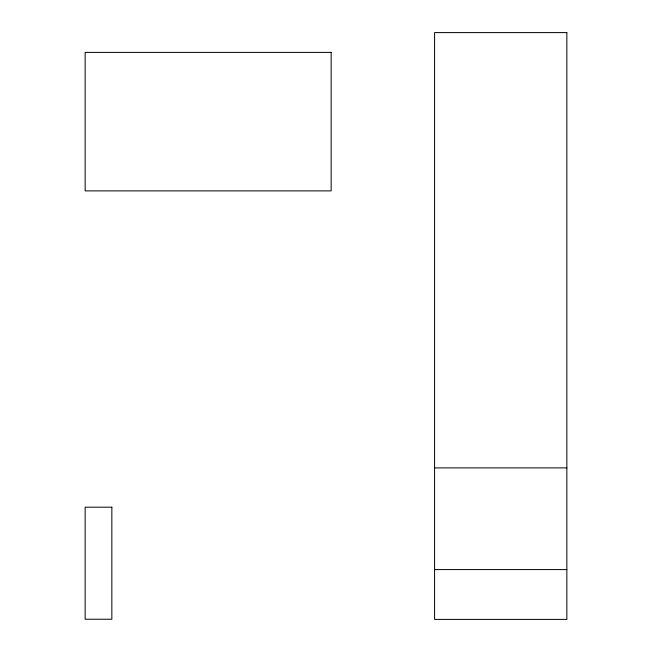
<?xml version="1.0" encoding="UTF-8"?>
<svg xmlns="http://www.w3.org/2000/svg" width="652" height="652" viewBox="0 0 652 652"><rect width="100%" height="100%" fill="white"/><g stroke="black" fill="none" stroke-linecap="round" stroke-linejoin="round"><path stroke-width="0.98" d="M434.582 467.9L566.849 467.9M434.582 569.579L566.849 569.579M566.849 32.6L434.582 32.6L434.582 619.4L566.849 619.4L566.849 32.6M331.159 52.396L85.151 52.396L85.151 190.889L331.159 190.889L331.159 52.396M111.851 507.191L85.151 507.191L85.151 619.237L111.851 619.237L111.851 507.191"/></g></svg>
